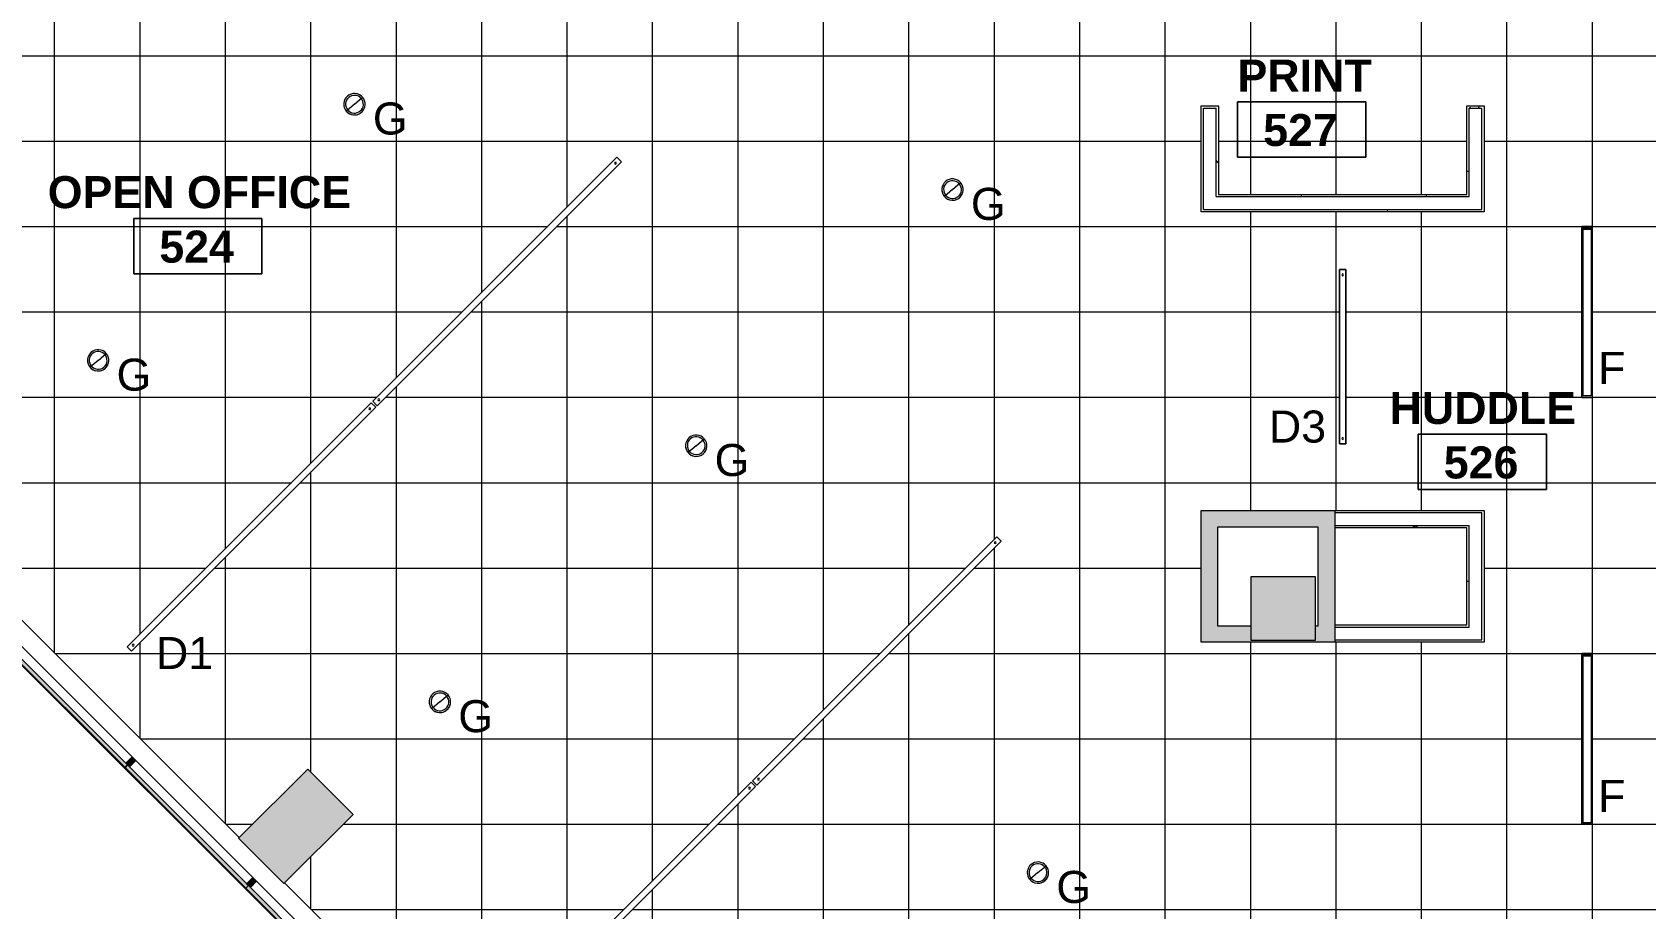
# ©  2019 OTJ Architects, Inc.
# Model space of a CAD drawing. Header units: inches. Extents: x -1199 to 741, y -709 to 788.
# Drawn here: x -879.4 to -426.1, y -84.4 to 162 of the extents above; entities that cross this region are included whole.
import ezdxf

# ---------------------------------------------------------------- set-up
doc = ezdxf.new("R2010")
doc.units = ezdxf.units.IN
doc.header["$MEASUREMENT"] = 0
for name, color, linetype, lineweight in [('A-AREA-IDEN', 2, 'Continuous', 9), ('A-CLNG', 13, 'Continuous', 13), ('A-CLNG-PATT', 13, 'Continuous', 13), ('A-DETL-GENF', 92, 'Continuous', 9), ('A-GLAZ-CURT', 52, 'Continuous', 9), ('A-GLAZ-CWMG', 51, 'Continuous', 9), ('A-WALL', 113, 'Continuous', 13), ('A-WALL-PATT', 111, 'Continuous', 13), ('E-LITE-EQPM', 33, 'Continuous', 9), ('E-LITE-EQPM-IDEN', 33, 'Continuous', 9), ('I-WALL', 2, 'Continuous', 9), ('S-COLS', 52, 'Continuous', 13)]:
    doc.layers.add(name, color=color, linetype=linetype, lineweight=lineweight)
doc.styles.add('Arial_1', font='arial.ttf', dxfattribs={"height": 9})
doc.styles.add('Swis721 Lt BT_B', font='', dxfattribs={"height": 9})
doc.styles.get('Swis721 Lt BT_B').set_extended_font_data('Swis721 Lt BT', bold=True)
pattern_1 = [(0, (0, 0), (30.72, 7.68), [1.267, -21.773, 1.267, -21.773, -122.88]), (0, (0, 0), (30.72, 7.68), [-46.08, 1.267, -44.813, 1.267, -21.773, -53.76]), (0, (0, 0), (30.72, 7.68), [-115.2, 1.267, -14.093, 1.267, -37.133]), (120, (11.52, 3.84), (-22.01108, 22.7643), [1.267, -21.773, 1.267, -21.773, -122.88]), (120, (11.52, 3.84), (-22.01108, 22.7643), [-46.08, 1.267, -44.813, 1.267, -21.773, -53.76]), (120, (11.52, 3.84), (-22.01108, 22.7643), [-115.2, 1.267, -14.093, 1.267, -37.133]), (240, (15.36, 19.2), (-8.70892, -30.4443), [1.267, -21.773, 1.267, -21.773, -122.88]), (240, (15.36, 19.2), (-8.70892, -30.4443), [-46.08, 1.267, -44.813, 1.267, -21.773, -53.76]), (240, (15.36, 19.2), (-8.70892, -30.4443), [-115.2, 1.267, -14.093, 1.267, -37.133])]

# ---------------------------------------------------------------- blocks, each defined once
blk = doc.blocks.new('Concrete-Rectangular-Column - 18 x 18-7059525-5TH FLOOR RCP')
at = {"layer": 'S-COLS', "lineweight": 9}
blk.add_hatch(color=7, dxfattribs=at).paths.add_polyline_path([(9, -9), (9, 9), (-9, 9), (-9, -9), (8.76, -9)], flags=0)
at = {"layer": 'S-COLS', "color": 8, "lineweight": 20}
for p, q in [((-9, 9), (9, 9)), ((-9, -9), (-9, 9)), ((9, 9), (9, -9)), ((9, -9), (-9, -9))]:
    blk.add_line(p, q, dxfattribs=at)
blk = doc.blocks.new('Concrete-Rectangular-Column - 18 x 27-7059394-5TH FLOOR RCP')
at = {"layer": 'S-COLS', "lineweight": 9}
blk.add_hatch(color=7, dxfattribs=at).paths.add_polyline_path([(9, -13.75), (9, 13.75), (-9, 13.75), (-9, -13.75)], flags=0)
at = {"layer": 'S-COLS', "color": 8, "lineweight": 20}
for p, q in [((-9, 13.75), (9, 13.75)), ((-9, -13.75), (-9, 13.75)), ((9, 13.75), (9, -13.75)), ((9, -13.75), (-9, -13.75))]:
    blk.add_line(p, q, dxfattribs=at)
blk = doc.blocks.new('L-Pendant-Axis-Sculpt-Direct_Indirect - SCDI-F-8-4584194-5TH FLOOR RCP')
at = {"layer": 'A-DETL-GENF'}
for p, q in [((-48.5, -0.875), (-48.5, 0.875)), ((-48.5, 0.875), (48.5, 0.875)), ((48.5, 0.875), (-48.5, 0.875)), ((-48.5, 0.875), (-48.5, -0.875)), ((48.5, 0.875), (48.5, -0.875)), ((48.5, -0.875), (48.5, 0.875)), ((48.5, -0.875), (-48.5, -0.875)), ((-48.5, -0.875), (48.5, -0.875))]:
    blk.add_line(p, q, dxfattribs=at)
for centre in [(-47, 0), (47, 0)]:
    blk.add_circle(centre, 0.25, dxfattribs=at)
blk = doc.blocks.new('L-Pendant-Axis-Sculpt-Direct_Indirect - SCDI-F-8-7313990-5TH FLOOR RCP')
at = {"layer": 'A-DETL-GENF'}
for p, q in [((48.5, 0.875), (-48.5, 0.875)), ((-48.5, 0.875), (-48.5, -0.875)), ((-48.5, 0.875), (48.5, 0.875)), ((-48.5, -0.875), (-48.5, 0.875)), ((48.5, -0.875), (48.5, 0.875)), ((48.5, 0.875), (48.5, -0.875)), ((-48.5, -0.875), (48.5, -0.875)), ((48.5, -0.875), (-48.5, -0.875))]:
    blk.add_line(p, q, dxfattribs=at)
for centre in [(-47, 0), (47, 0)]:
    blk.add_circle(centre, 0.25, dxfattribs=at)
blk = doc.blocks.new('light_recessed_downlight_linear_3in adjustable - Type F-7541964-5TH FLOOR RCP')
at = {"layer": 'E-LITE-EQPM'}
for p, q in [((-24.74, -0.84), (22.95, -0.84)), ((-24.74, -3.84), (-24.74, -0.84)), ((-24.74, -3.84), (22.95, -3.84)), ((-24.36, -3.47), (-24.36, -1.22)), ((-24.36, -1.22), (22.58, -1.22)), ((22.58, -3.47), (-24.36, -3.47)), ((22.58, -1.22), (22.58, -3.47)), ((22.95, -0.84), (22.95, -3.84))]:
    blk.add_line(p, q, dxfattribs=at)
blk = doc.blocks.new('L-Recessed Circular - Downlight1 - 6_ 2-7541965-5TH FLOOR RCP')
at = {"layer": 'E-LITE-EQPM'}
for q in [(-2.12, -2.12), (2.12, 2.12)]:
    blk.add_line((0, 0), q, dxfattribs=at)
for radius, start, end in [(3, 360, 180), (3, 180, 360), (2.5, 0, 180), (2.5, 180, 360)]:
    blk.add_arc((0, 0), radius, start, end, dxfattribs=at)
blk = doc.blocks.new('System Panel - Glazed-7349602-5TH FLOOR RCP')
at = {"layer": 'A-GLAZ-CURT'}
blk.add_hatch(color=7, dxfattribs=at).paths.add_polyline_path([(24, -1.75), (24, -0.75), (-24, -0.75), (-24, -1.75), (-4.02, -1.75)], flags=0)
at = {"layer": 'A-GLAZ-CURT', "color": 8, "lineweight": 20}
for p, q in [((-24, -1.75), (-24, -0.75)), ((-24, -0.75), (24, -0.75)), ((24, -1.75), (-24, -1.75)), ((24, -0.75), (24, -1.75))]:
    blk.add_line(p, q, dxfattribs=at)
blk = doc.blocks.new('Rectangular Mullion - 1_5_ x 2_5_ rectangular-7350694-5TH FLOOR RCP')
at = {"layer": 'A-GLAZ-CWMG'}
blk.add_line((-612.68, -280.33), (-579.8, -313.21), dxfattribs=at)
blk = doc.blocks.new('Rectangular Mullion - 1_5_ x 2_5_ rectangular-7350691-5TH FLOOR RCP')
at = {"layer": 'A-GLAZ-CWMG'}
blk.add_hatch(color=7, dxfattribs=at).paths.add_polyline_path([(0.75, 0.75), (0.75, -1.75), (-0.75, -1.75), (-0.75, 0.75), (0, 0.75)], flags=0)
at = {"layer": 'A-GLAZ-CWMG', "color": 8, "lineweight": 20}
for p, q in [((0.75, 0.75), (-0.75, 0.75)), ((-0.75, 0.75), (-0.75, -1.75)), ((0.75, -1.75), (0.75, 0.75)), ((-0.75, -1.75), (0.75, -1.75))]:
    blk.add_line(p, q, dxfattribs=at)
blk = doc.blocks.new('L-Pendant-Axis-Sculpt-Direct_Indirect - SCDI-F-4-7539957-5TH FLOOR RCP')
at = {"layer": 'A-DETL-GENF'}
for p, q in [((24.5, 0.875), (-24.5, 0.875)), ((-24.5, 0.875), (-24.5, -0.875)), ((-24.5, 0.875), (24.5, 0.875)), ((-24.5, -0.875), (-24.5, 0.875)), ((24.5, -0.875), (24.5, 0.875)), ((24.5, 0.875), (24.5, -0.875)), ((-24.5, -0.875), (24.5, -0.875)), ((24.5, -0.875), (-24.5, -0.875))]:
    blk.add_line(p, q, dxfattribs=at)
for centre in [(-23, 0), (23, 0)]:
    blk.add_circle(centre, 0.25, dxfattribs=at)
blk = doc.blocks.new('Room Tag - Room Name and Number-3379422-5TH FLOOR RCP')
at = {"layer": 'A-AREA-IDEN'}
for p, q in [((-0.1881, -0.1636), (-0.1881, -0.0018)), ((-0.1881, -0.0018), (0.1869, -0.0018)), ((0.1869, -0.0018), (-0.1881, -0.0018)), ((-0.1881, -0.0018), (-0.1881, -0.1636)), ((0.1869, -0.0018), (0.1869, -0.1636)), ((0.1869, -0.1636), (0.1869, -0.0018)), ((0.1869, -0.1636), (-0.1881, -0.1636)), ((-0.1881, -0.1636), (0.1869, -0.1636))]:
    blk.add_line(p, q, dxfattribs=at)

msp = doc.modelspace()

# ---------------------------------------------------------------- hatches: boundary and pattern name
at = {"layer": 'A-CLNG-PATT'}
h = msp.add_hatch(dxfattribs=at)
h.set_pattern_fill('FP_18', color=256, style=0, pattern_type=2)
h.set_pattern_definition([(0, (-225.102, 59.34), (0, -24), []), (270, (-225.102, 59.34), (-24, -1e-15), [])])
h.paths.add_polyline_path([(-409.34, -351.25), (-397.13, -351.25), (-397.13, -348.88), (-410.34, -348.88), (-410.34, -268.44), (-411.09, -268.44), (-411.09, -229.19), (-410.34, -229.19), (-410.34, -144.81), (-411.09, -144.81), (-411.09, -105.56), (-410.34, -105.56), (-410.34, -23.94), (-411.09, -23.94), (-411.09, 15.31), (-410.34, 15.31), (-410.34, 100.06), (-411.09, 100.06), (-411.09, 139.31), (-410.34, 139.31), (-410.34, 146.25), (-399.5, 146.25), (-399.5, 163.38), (-400.25, 163.39), (-400.25, 196.63), (-399.5, 196.63), (-399.5, 206), (-645.48, 206), (-645.48, 205.25), (-684.73, 205.25), (-684.73, 206), (-692.85, 206), (-692.85, 364.75), (-687.98, 364.75), (-687.98, 338.69), (-634.29, 338.69), (-634.29, 469.38), (-665.14, 469.38), (-692.85, 441.66), (-696.3, 445.11), (-667.16, 474.25), (-555.98, 474.25), (-555.98, 475), (-516.73, 475), (-516.73, 474.25), (-508.48, 474.25), (-508.48, 475), (-469.23, 475), (-469.23, 474.25), (-318.63, 474.25), (-318.63, 475), (-279.38, 475), (-279.38, 474.25), (-273.1, 474.25), (-273.1, 532.22), (-302, 532.22), (-302, 605.63), (-302.75, 605.63), (-302.75, 644.88), (-302, 644.88), (-302, 708.63), (-302.75, 708.63), (-302.75, 747.88), (-302, 747.88), (-302, 759.25), (-726.38, 759.25), (-808.42, 677.21), (-788.97, 657.76), (-801.7, 645.03), (-821.15, 664.48), (-884.62, 601.01), (-765.28, 481.67), (-837.98, 408.97), (-837.45, 408.44), (-865.2, 380.68), (-865.73, 381.21), (-871.92, 375.03), (-871.39, 374.49), (-899.14, 346.74), (-899.67, 347.27), (-968.93, 278.02), (-952.15, 261.24), (-959.09, 254.3), (-958.56, 253.77), (-986.31, 226.02), (-986.84, 226.55), (-996.12, 217.27), (-997.18, 218.33), (-1050.57, 164.94), (-1025.21, 139.58), (-1005.94, 158.85), (-993.21, 146.12), (-1012.48, 126.85), (-821.21, -64.42), (-801.94, -45.15), (-789.21, -57.88), (-808.48, -77.15), (-534.38, -351.25), (-409.58, -351.25)], flags=0)
h.paths.add_polyline_path([(-444.11, -300.66), (-444.11, -252.66), (-441.11, -252.66), (-441.11, -300.66)], flags=0)
h.paths.add_polyline_path([(-501.08, -293.25), (-501.85, -293.08), (-502.55, -292.73), (-503.13, -292.2), (-503.55, -291.55), (-503.8, -290.8), (-503.84, -290.02), (-503.67, -289.26), (-503.32, -288.56), (-502.8, -287.98), (-502.14, -287.55), (-501.39, -287.31), (-500.61, -287.27), (-499.85, -287.43), (-499.15, -287.78), (-498.57, -288.31), (-498.14, -288.96), (-497.9, -289.71), (-497.86, -290.49), (-498.02, -291.26), (-498.37, -291.96), (-498.9, -292.54), (-499.56, -292.96), (-500.3, -293.21)], flags=0)
h.paths.add_polyline_path([(-573.08, -269.25), (-573.85, -269.08), (-574.55, -268.73), (-575.13, -268.2), (-575.55, -267.55), (-575.8, -266.8), (-575.84, -266.02), (-575.67, -265.26), (-575.32, -264.56), (-574.8, -263.98), (-574.14, -263.55), (-573.39, -263.31), (-572.61, -263.27), (-571.85, -263.43), (-571.15, -263.78), (-570.57, -264.31), (-570.14, -264.96), (-569.9, -265.71), (-569.86, -266.49), (-570.02, -267.26), (-570.37, -267.96), (-570.9, -268.54), (-571.56, -268.96), (-572.3, -269.21)], flags=0)
h.paths.add_polyline_path([(-638.72, -224.76), (-639.96, -223.52), (-571.37, -154.93), (-570.13, -156.17), (-627.28, -213.32)], flags=0)
h.paths.add_polyline_path([(-501.08, -197.25), (-501.85, -197.08), (-502.55, -196.73), (-503.13, -196.2), (-503.55, -195.55), (-503.8, -194.8), (-503.84, -194.02), (-503.67, -193.26), (-503.32, -192.56), (-502.8, -191.98), (-502.14, -191.55), (-501.39, -191.31), (-500.61, -191.27), (-499.85, -191.43), (-499.15, -191.78), (-498.57, -192.31), (-498.14, -192.96), (-497.9, -193.71), (-497.86, -194.49), (-498.02, -195.26), (-498.37, -195.96), (-498.9, -196.54), (-499.56, -196.96), (-500.3, -197.21)], flags=0)
h.paths.add_polyline_path([(-441.11, -180.66), (-444.11, -180.66), (-444.11, -132.66), (-441.11, -132.66), (-441.11, -133.96)], flags=0)
h.paths.add_polyline_path([(-569.71, -155.75), (-570.95, -154.51), (-502.36, -85.92), (-501.12, -87.16), (-562.17, -148.2)], flags=0)
h.paths.add_polyline_path([(-669.08, -149.25), (-669.85, -149.08), (-670.55, -148.73), (-671.13, -148.2), (-671.55, -147.55), (-671.8, -146.8), (-671.84, -146.02), (-671.67, -145.26), (-671.32, -144.56), (-670.8, -143.98), (-670.14, -143.55), (-669.39, -143.31), (-668.61, -143.27), (-667.85, -143.43), (-667.15, -143.78), (-666.57, -144.31), (-666.14, -144.96), (-665.9, -145.71), (-665.88, -146.59), (-666.02, -147.26), (-666.37, -147.96), (-666.9, -148.54), (-667.56, -148.96), (-668.3, -149.21)], flags=0)
h.paths.add_polyline_path([(-744.8, -118.68), (-746.04, -117.44), (-677.45, -48.85), (-676.21, -50.09), (-727.67, -101.54)], flags=0)
h.paths.add_polyline_path([(-597.08, -77.25), (-597.85, -77.08), (-598.55, -76.73), (-599.13, -76.2), (-599.55, -75.55), (-599.8, -74.8), (-599.84, -74.02), (-599.67, -73.26), (-599.32, -72.56), (-598.8, -71.98), (-598.14, -71.55), (-597.39, -71.31), (-596.61, -71.27), (-595.85, -71.43), (-595.15, -71.78), (-594.57, -72.31), (-594.11, -73.05), (-593.9, -73.71), (-593.86, -74.49), (-594.02, -75.26), (-594.37, -75.96), (-594.9, -76.54), (-595.56, -76.96), (-596.3, -77.21)], flags=0)
h.paths.add_polyline_path([(-444.11, -60.66), (-444.11, -12.66), (-441.11, -12.66), (-441.11, -60.66)], flags=0)
h.paths.add_polyline_path([(-675.79, -49.67), (-677.03, -48.43), (-608.44, 20.16), (-607.2, 18.92), (-671.13, -45.01)], flags=0)
h.paths.add_polyline_path([(-765.08, -29.25), (-765.85, -29.08), (-766.55, -28.73), (-767.13, -28.2), (-767.55, -27.55), (-767.8, -26.8), (-767.84, -26.02), (-767.67, -25.26), (-767.32, -24.56), (-766.8, -23.98), (-766.14, -23.55), (-765.39, -23.31), (-764.61, -23.27), (-763.85, -23.43), (-763.15, -23.78), (-762.57, -24.31), (-762.14, -24.96), (-761.9, -25.71), (-761.86, -26.49), (-762.02, -27.26), (-762.37, -27.96), (-762.9, -28.54), (-763.56, -28.96), (-764.3, -29.21)], flags=0)
h.paths.add_polyline_path([(-851.46, -12.01), (-852.7, -10.78), (-784.11, 57.81), (-782.87, 56.58), (-845.94, -6.49)], flags=0)
h.paths.add_polyline_path([(-472.12, -9.47), (-550.99, -9.47), (-550.99, 27.52), (-471.5, 27.52), (-471.5, -9.47)], flags=0)
h.paths.add_polyline_path([(-693.08, 42.75), (-693.85, 42.92), (-694.55, 43.27), (-695.13, 43.8), (-695.55, 44.45), (-695.8, 45.2), (-695.84, 45.98), (-695.67, 46.74), (-695.32, 47.44), (-694.8, 48.02), (-694.14, 48.45), (-693.32, 48.7), (-692.61, 48.73), (-691.85, 48.57), (-691.15, 48.22), (-690.57, 47.69), (-690.14, 47.04), (-689.9, 46.29), (-689.86, 45.51), (-690.02, 44.74), (-690.37, 44.04), (-690.9, 43.46), (-691.56, 43.04), (-692.3, 42.79)], flags=0)
h.paths.add_polyline_path([(-512.12, 46.27), (-512.12, 95.27), (-510.37, 95.27), (-510.37, 46.27)], flags=0)
h.paths.add_polyline_path([(-782.45, 57), (-783.69, 58.23), (-715.1, 126.82), (-713.86, 125.59), (-777.45, 62)], flags=0)
h.paths.add_polyline_path([(-444.11, 59.34), (-444.11, 107.34), (-441.11, 107.34), (-441.11, 59.34)], flags=0)
h.paths.add_polyline_path([(-861.08, 66.75), (-861.85, 66.92), (-862.55, 67.27), (-863.13, 67.8), (-863.55, 68.45), (-863.8, 69.2), (-863.84, 69.98), (-863.67, 70.74), (-863.32, 71.44), (-862.8, 72.02), (-862.14, 72.45), (-861.39, 72.69), (-860.61, 72.73), (-859.85, 72.57), (-859.15, 72.22), (-858.57, 71.69), (-858.14, 71.04), (-857.9, 70.29), (-857.86, 69.51), (-858.02, 68.74), (-858.37, 68.04), (-858.9, 67.46), (-859.56, 67.04), (-860.3, 66.79)], flags=0)
h.paths.add_polyline_path([(-957.53, 94.05), (-958.77, 95.29), (-890.18, 163.88), (-888.94, 162.64), (-953.07, 98.51)], flags=0)
h.paths.add_polyline_path([(-546.74, 111.52), (-550.99, 111.52), (-550.99, 141.27), (-546.12, 141.27), (-546.12, 116.39), (-476.37, 116.39), (-476.37, 141.27), (-471.5, 141.27), (-471.5, 111.52), (-529.62, 111.52)], flags=0)
h.paths.add_polyline_path([(-621.08, 114.75), (-621.85, 114.92), (-622.55, 115.27), (-623.13, 115.8), (-623.55, 116.45), (-623.8, 117.2), (-623.84, 117.98), (-623.67, 118.74), (-623.32, 119.44), (-622.8, 120.02), (-622.14, 120.45), (-621.39, 120.69), (-620.61, 120.73), (-619.85, 120.57), (-619.15, 120.22), (-618.57, 119.69), (-618.14, 119.04), (-617.9, 118.29), (-617.86, 117.51), (-618.02, 116.74), (-618.37, 116.04), (-618.9, 115.46), (-619.56, 115.04), (-620.3, 114.79)], flags=0)
h.paths.add_polyline_path([(-789.08, 138.75), (-789.85, 138.92), (-790.55, 139.27), (-791.13, 139.8), (-791.55, 140.45), (-791.8, 141.2), (-791.84, 141.98), (-791.67, 142.74), (-791.32, 143.44), (-790.8, 144.02), (-790.14, 144.45), (-789.39, 144.69), (-788.61, 144.73), (-787.85, 144.57), (-787.15, 144.22), (-786.57, 143.69), (-786.14, 143.04), (-785.9, 142.29), (-785.86, 141.51), (-786.02, 140.74), (-786.37, 140.04), (-786.9, 139.46), (-787.56, 139.04), (-788.3, 138.79)], flags=0)
h.paths.add_polyline_path([(-888.52, 163.06), (-889.75, 164.3), (-821.17, 232.89), (-819.93, 231.65), (-882.3, 169.28)], flags=0)
h.paths.add_polyline_path([(-632.27, 176.45), (-657.1, 176.45), (-657.1, 179.45), (-609.1, 179.45), (-609.1, 176.45), (-618.14, 176.45)], flags=0)
h.paths.add_polyline_path([(-479.64, 176.45), (-513.1, 176.45), (-513.1, 179.45), (-465.1, 179.45), (-465.1, 176.45)], flags=0)
h.paths.add_polyline_path([(-717.08, 186.75), (-717.85, 186.92), (-718.55, 187.27), (-719.13, 187.8), (-719.55, 188.45), (-719.8, 189.2), (-719.84, 189.98), (-719.67, 190.74), (-719.32, 191.44), (-718.8, 192.02), (-718.14, 192.45), (-717.39, 192.69), (-716.61, 192.73), (-715.85, 192.57), (-715.15, 192.22), (-714.57, 191.69), (-714.14, 191.04), (-713.9, 190.29), (-713.86, 189.51), (-714.02, 188.74), (-714.37, 188.04), (-714.9, 187.46), (-715.56, 187.04), (-716.3, 186.79)], flags=0)
h.paths.add_polyline_path([(-981.08, 186.75), (-981.85, 186.92), (-982.55, 187.27), (-983.13, 187.8), (-983.55, 188.45), (-983.8, 189.2), (-983.84, 189.98), (-983.67, 190.74), (-983.3, 191.46), (-982.8, 192.02), (-982.14, 192.45), (-981.39, 192.69), (-980.61, 192.73), (-979.85, 192.57), (-979.15, 192.22), (-978.57, 191.69), (-978.14, 191.04), (-977.9, 190.29), (-977.86, 189.51), (-978.02, 188.74), (-978.37, 188.04), (-978.9, 187.46), (-979.56, 187.04), (-980.3, 186.79)], flags=0)
h.paths.add_polyline_path([(-933.08, 234.75), (-933.85, 234.92), (-934.55, 235.27), (-935.13, 235.8), (-935.55, 236.45), (-935.8, 237.2), (-935.84, 237.98), (-935.66, 238.77), (-935.32, 239.44), (-934.8, 240.02), (-934.14, 240.45), (-933.39, 240.69), (-932.61, 240.73), (-931.85, 240.57), (-931.15, 240.22), (-930.57, 239.69), (-930.14, 239.04), (-929.9, 238.29), (-929.89, 237.37), (-930.02, 236.74), (-930.37, 236.04), (-930.9, 235.46), (-931.56, 235.04), (-932.3, 234.79)], flags=0)
h.paths.add_polyline_path([(-789.08, 258.75), (-789.85, 258.92), (-790.55, 259.27), (-791.13, 259.8), (-791.55, 260.45), (-791.8, 261.2), (-791.84, 261.98), (-791.67, 262.74), (-791.32, 263.44), (-790.77, 264.04), (-790.14, 264.45), (-789.39, 264.69), (-788.61, 264.73), (-787.85, 264.57), (-787.15, 264.22), (-786.57, 263.69), (-786.14, 263.04), (-785.9, 262.29), (-785.86, 261.51), (-786.02, 260.74), (-786.37, 260.04), (-786.9, 259.46), (-787.56, 259.04), (-788.3, 258.79), (-788.61, 258.78)], flags=0)
h.paths.add_polyline_path([(-885.08, 306.75), (-885.85, 306.92), (-886.55, 307.27), (-887.13, 307.8), (-887.55, 308.45), (-887.8, 309.2), (-887.84, 309.98), (-887.67, 310.74), (-887.32, 311.44), (-886.8, 312.02), (-886.14, 312.45), (-885.39, 312.69), (-884.61, 312.73), (-883.85, 312.57), (-883.15, 312.22), (-882.57, 311.69), (-882.14, 311.04), (-881.9, 310.29), (-881.86, 309.51), (-882.02, 308.74), (-882.37, 308.04), (-882.9, 307.46), (-883.56, 307.04), (-884.3, 306.79)], flags=0)
h.paths.add_polyline_path([(-801.79, 327), (-813, 327), (-813, 345), (-795, 345), (-795, 327)], flags=0)
h.paths.add_polyline_path([(-740.91, 330.92), (-741.68, 331.09), (-742.38, 331.44), (-742.96, 331.97), (-743.38, 332.62), (-743.63, 333.53), (-743.67, 334.15), (-743.5, 334.92), (-743.15, 335.61), (-742.62, 336.2), (-741.97, 336.62), (-741.22, 336.86), (-740.44, 336.91), (-739.67, 336.74), (-738.98, 336.39), (-738.39, 335.86), (-737.97, 335.21), (-737.73, 334.46), (-737.69, 333.68), (-737.85, 332.91), (-738.2, 332.22), (-738.73, 331.63), (-739.38, 331.21), (-740.13, 330.96)], flags=0)
h.paths.add_polyline_path([(-668.91, 378.92), (-669.68, 379.09), (-670.42, 379.49), (-670.96, 379.97), (-671.38, 380.62), (-671.63, 381.37), (-671.67, 382.15), (-671.5, 382.92), (-671.15, 383.61), (-670.62, 384.2), (-669.97, 384.62), (-669.22, 384.86), (-668.44, 384.91), (-667.67, 384.74), (-666.98, 384.39), (-666.39, 383.86), (-665.97, 383.21), (-665.73, 382.46), (-665.69, 381.68), (-665.85, 380.91), (-666.2, 380.22), (-666.73, 379.63), (-667.38, 379.21), (-668.13, 378.96)], flags=0)
h.paths.add_polyline_path([(-812.91, 378.92), (-813.68, 379.09), (-814.38, 379.44), (-814.96, 379.97), (-815.42, 380.73), (-815.63, 381.37), (-815.67, 382.15), (-815.5, 382.92), (-815.15, 383.61), (-814.62, 384.2), (-813.97, 384.62), (-813.22, 384.86), (-812.44, 384.91), (-811.67, 384.74), (-810.98, 384.39), (-810.39, 383.86), (-809.97, 383.21), (-809.73, 382.46), (-809.69, 381.68), (-809.85, 380.91), (-810.2, 380.22), (-810.73, 379.63), (-811.38, 379.21), (-812.13, 378.96)], flags=0)
h.paths.add_polyline_path([(-668.91, 426.92), (-669.68, 427.09), (-670.42, 427.49), (-670.96, 427.97), (-671.38, 428.62), (-671.63, 429.37), (-671.67, 430.15), (-671.5, 430.92), (-671.15, 431.61), (-670.62, 432.2), (-669.97, 432.62), (-669.22, 432.86), (-668.44, 432.91), (-667.67, 432.74), (-666.98, 432.39), (-666.39, 431.86), (-665.97, 431.21), (-665.73, 430.46), (-665.69, 429.68), (-665.85, 428.91), (-666.2, 428.22), (-666.73, 427.63), (-667.38, 427.21), (-668.13, 426.96)], flags=0)
h.paths.add_polyline_path([(-740.91, 450.92), (-741.68, 451.09), (-742.38, 451.44), (-742.96, 451.97), (-743.38, 452.62), (-743.63, 453.37), (-743.67, 454.15), (-743.5, 454.92), (-743.15, 455.61), (-742.62, 456.2), (-741.97, 456.62), (-741.22, 456.86), (-740.44, 456.91), (-739.67, 456.74), (-738.98, 456.39), (-738.39, 455.86), (-737.97, 455.21), (-737.73, 454.46), (-737.69, 453.68), (-737.85, 452.91), (-738.2, 452.22), (-738.73, 451.63), (-739.38, 451.21), (-740.13, 450.96), (-740.44, 450.95)], flags=0)
h.paths.add_polyline_path([(-657.1, 501.45), (-657.1, 504.45), (-609.1, 504.45), (-609.1, 501.45), (-634.29, 501.45)], flags=0)
h.paths.add_polyline_path([(-479.64, 501.45), (-513.1, 501.45), (-513.1, 504.45), (-465.1, 504.45), (-465.1, 501.45)], flags=0)
h.paths.add_polyline_path([(-321.1, 501.45), (-369.1, 501.45), (-369.1, 504.45), (-321.1, 504.45)], flags=0)
h.paths.add_polyline_path([(-783.75, 512.42), (-852.34, 581.01), (-851.1, 582.25), (-782.51, 513.66)], flags=0)
h.paths.add_polyline_path([(-604.48, 549.38), (-604.48, 646.38), (-602.73, 646.38), (-602.73, 549.38)], flags=0)
h.paths.add_polyline_path([(-429.48, 549.38), (-429.48, 646.38), (-427.73, 646.38), (-427.73, 549.38)], flags=0)
h.paths.add_polyline_path([(-764.91, 570.92), (-765.68, 571.09), (-766.38, 571.44), (-766.96, 571.97), (-767.38, 572.62), (-767.63, 573.37), (-767.67, 574.15), (-767.44, 575.04), (-767.15, 575.61), (-766.62, 576.2), (-765.97, 576.62), (-765.22, 576.86), (-764.44, 576.91), (-763.67, 576.74), (-762.98, 576.39), (-762.39, 575.86), (-761.97, 575.21), (-761.73, 574.46), (-761.7, 573.59), (-761.85, 572.91), (-762.2, 572.22), (-762.73, 571.63), (-763.38, 571.21), (-764.13, 570.96)], flags=0)
h.paths.add_polyline_path([(-692.91, 570.92), (-693.68, 571.09), (-694.38, 571.44), (-694.96, 571.97), (-695.38, 572.62), (-695.63, 573.37), (-695.67, 574.15), (-695.5, 574.92), (-695.15, 575.61), (-694.62, 576.2), (-693.97, 576.62), (-693.22, 576.86), (-692.44, 576.91), (-691.67, 576.74), (-690.98, 576.39), (-690.39, 575.86), (-689.97, 575.21), (-689.73, 574.46), (-689.7, 573.59), (-689.85, 572.91), (-690.2, 572.22), (-690.73, 571.63), (-691.38, 571.21), (-692.13, 570.96)], flags=0)
h.paths.add_polyline_path([(-524.91, 570.92), (-525.68, 571.09), (-526.38, 571.44), (-526.96, 571.97), (-527.38, 572.62), (-527.63, 573.37), (-527.67, 574.15), (-527.5, 574.92), (-527.15, 575.61), (-526.62, 576.2), (-525.97, 576.62), (-525.22, 576.86), (-524.44, 576.91), (-523.67, 576.74), (-522.98, 576.39), (-522.39, 575.86), (-521.97, 575.21), (-521.73, 574.46), (-521.7, 573.59), (-521.85, 572.91), (-522.2, 572.22), (-522.73, 571.63), (-523.38, 571.21), (-524.13, 570.96)], flags=0)
h.paths.add_polyline_path([(-332.91, 570.92), (-333.68, 571.09), (-334.38, 571.44), (-334.96, 571.97), (-335.38, 572.62), (-335.63, 573.37), (-335.67, 574.15), (-335.5, 574.92), (-335.15, 575.61), (-334.62, 576.2), (-333.97, 576.62), (-333.22, 576.86), (-332.44, 576.91), (-331.67, 576.74), (-330.98, 576.39), (-330.39, 575.86), (-329.97, 575.21), (-329.73, 574.46), (-329.7, 573.59), (-329.85, 572.91), (-330.2, 572.22), (-330.73, 571.63), (-331.38, 571.21), (-332.13, 570.96)], flags=0)
h.paths.add_polyline_path([(-764.91, 642.92), (-765.68, 643.09), (-766.38, 643.44), (-766.96, 643.97), (-767.38, 644.62), (-767.63, 645.37), (-767.67, 646.15), (-767.5, 646.92), (-767.15, 647.61), (-766.62, 648.2), (-765.97, 648.62), (-765.22, 648.86), (-764.44, 648.91), (-763.67, 648.74), (-762.98, 648.39), (-762.39, 647.86), (-761.97, 647.21), (-761.73, 646.46), (-761.69, 645.68), (-761.85, 644.91), (-762.2, 644.22), (-762.73, 643.63), (-763.38, 643.21), (-764.13, 642.96), (-764.44, 642.95)], flags=0)
h.paths.add_polyline_path([(-692.91, 642.92), (-693.68, 643.09), (-694.38, 643.44), (-694.96, 643.97), (-695.38, 644.62), (-695.63, 645.37), (-695.67, 646.15), (-695.5, 646.92), (-695.15, 647.61), (-694.62, 648.2), (-693.97, 648.62), (-693.22, 648.86), (-692.44, 648.91), (-691.67, 648.74), (-690.98, 648.39), (-690.39, 647.86), (-689.97, 647.21), (-689.73, 646.46), (-689.69, 645.68), (-689.85, 644.91), (-690.2, 644.22), (-690.73, 643.63), (-691.38, 643.21), (-692.13, 642.96), (-692.44, 642.95)], flags=0)
h.paths.add_polyline_path([(-524.91, 642.92), (-525.68, 643.09), (-526.38, 643.44), (-526.96, 643.97), (-527.38, 644.62), (-527.63, 645.37), (-527.67, 646.15), (-527.5, 646.92), (-527.15, 647.61), (-526.62, 648.2), (-525.97, 648.62), (-525.22, 648.86), (-524.44, 648.91), (-523.67, 648.74), (-522.98, 648.39), (-522.39, 647.86), (-521.97, 647.21), (-521.73, 646.46), (-521.69, 645.68), (-521.85, 644.91), (-522.2, 644.22), (-522.73, 643.63), (-523.38, 643.21), (-524.13, 642.96), (-524.44, 642.95)], flags=0)
h.paths.add_polyline_path([(-332.91, 642.92), (-333.68, 643.09), (-334.38, 643.44), (-334.96, 643.97), (-335.38, 644.62), (-335.63, 645.37), (-335.67, 646.15), (-335.5, 646.92), (-335.15, 647.61), (-334.62, 648.2), (-333.97, 648.62), (-333.22, 648.86), (-332.44, 648.91), (-331.67, 648.74), (-330.98, 648.39), (-330.39, 647.86), (-329.97, 647.21), (-329.73, 646.46), (-329.69, 645.68), (-329.85, 644.91), (-330.2, 644.22), (-330.73, 643.63), (-331.38, 643.21), (-332.13, 642.96)], flags=0)
h.paths.add_polyline_path([(-604.48, 647.38), (-604.48, 744.38), (-602.73, 744.38), (-602.73, 647.38)], flags=0)
h.paths.add_polyline_path([(-429.48, 647.38), (-429.48, 744.38), (-427.73, 744.38), (-427.73, 647.38)], flags=0)
h.paths.add_polyline_path([(-524.44, 663), (-537, 663), (-537, 681), (-519, 681), (-519, 663), (-524.37, 663)], flags=0)
h.paths.add_polyline_path([(-692.91, 714.92), (-693.68, 715.09), (-694.38, 715.44), (-694.96, 715.97), (-695.38, 716.62), (-695.63, 717.37), (-695.67, 718.15), (-695.5, 718.92), (-695.15, 719.61), (-694.62, 720.2), (-693.97, 720.62), (-693.22, 720.86), (-692.44, 720.91), (-691.67, 720.74), (-690.98, 720.39), (-690.39, 719.86), (-689.97, 719.21), (-689.73, 718.46), (-689.69, 717.68), (-689.85, 716.91), (-690.2, 716.22), (-690.73, 715.63), (-691.38, 715.21), (-692.13, 714.96)], flags=0)
h.paths.add_polyline_path([(-524.91, 714.92), (-525.68, 715.09), (-526.38, 715.44), (-526.96, 715.97), (-527.38, 716.62), (-527.63, 717.37), (-527.67, 718.15), (-527.5, 718.92), (-527.15, 719.61), (-526.62, 720.2), (-525.97, 720.62), (-525.22, 720.86), (-524.44, 720.91), (-523.67, 720.74), (-522.98, 720.39), (-522.39, 719.86), (-521.97, 719.21), (-521.73, 718.46), (-521.69, 717.68), (-521.85, 716.91), (-522.2, 716.22), (-522.73, 715.63), (-523.38, 715.21), (-524.13, 714.96), (-524.44, 714.95)], flags=0)
h.paths.add_polyline_path([(-332.91, 714.92), (-333.68, 715.09), (-334.38, 715.44), (-334.96, 715.97), (-335.38, 716.62), (-335.63, 717.37), (-335.67, 718.15), (-335.5, 718.92), (-335.15, 719.61), (-334.62, 720.2), (-333.97, 720.62), (-333.22, 720.86), (-332.44, 720.91), (-331.67, 720.74), (-330.98, 720.39), (-330.39, 719.86), (-329.97, 719.21), (-329.73, 718.46), (-329.69, 717.68), (-329.85, 716.91), (-330.2, 716.22), (-330.73, 715.63), (-331.38, 715.21), (-332.13, 714.96), (-332.44, 714.95)], flags=0)
at = {"layer": 'A-WALL-PATT', "lineweight": 9}
h = msp.add_hatch(dxfattribs=at)
h.set_pattern_fill('FP_1', color=256, style=0, pattern_type=2)
h.set_pattern_definition(pattern_1)
h.paths.add_polyline_path([(-546.74, 116.39), (-546.12, 116.39), (-546.12, 141.27), (-546.74, 141.27), (-546.74, 116.4)], flags=0)
h = msp.add_hatch(dxfattribs=at)
h.set_pattern_fill('FP_1', color=256, style=0, pattern_type=2)
h.set_pattern_definition(pattern_1)
h.paths.add_polyline_path([(-475.75, 116.39), (-475.75, 141.27), (-476.37, 141.27), (-476.37, 116.39)], flags=0)
h = msp.add_hatch(dxfattribs=at)
h.set_pattern_fill('FP_1', color=256, style=0, pattern_type=2)
h.set_pattern_definition(pattern_1)
h.paths.add_polyline_path([(-471.5, 112.14), (-471.5, 141.27), (-475.75, 141.27), (-475.75, 140.64), (-472.12, 140.64), (-472.12, 112.14)], flags=0)
h = msp.add_hatch(dxfattribs=at)
h.set_pattern_fill('FP_1', color=256, style=0, pattern_type=2)
h.set_pattern_definition(pattern_1)
h.paths.add_polyline_path([(-475.75, 115.77), (-475.75, 116.39), (-546.74, 116.39), (-546.74, 115.77), (-479.64, 115.77)], flags=0)
h = msp.add_hatch(dxfattribs=at)
h.set_pattern_fill('FP_1', color=256, style=0, pattern_type=2)
h.set_pattern_definition(pattern_1)
h.paths.add_polyline_path([(-479.64, 111.52), (-471.5, 111.52), (-471.5, 112.14), (-550.99, 112.14), (-550.99, 111.52), (-510.37, 111.52)], flags=0)
for points in [[(-546.37, 22.89), (-518.12, 22.89), (-518.12, 27.52), (-550.99, 27.52), (-550.99, 22.89), (-547.32, 22.89)], [(-513.49, -9.47), (-513.49, 27.52), (-518.12, 27.52), (-518.12, -9.47)], [(-546.37, -9.47), (-546.37, 22.89), (-550.99, 22.89), (-550.99, -9.47)], [(-518.12, -9.47), (-518.12, -4.85), (-519, -4.85), (-519, -9), (-537, -9), (-537, -4.85), (-546.37, -4.85), (-546.37, -9.47), (-519, -9.47)]]:
    msp.add_hatch(color=7, dxfattribs=at).paths.add_polyline_path(points, flags=0)
h = msp.add_hatch(dxfattribs=at)
h.set_pattern_fill('FP_1', color=256, style=0, pattern_type=2)
h.set_pattern_definition(pattern_1)
h.paths.add_polyline_path([(-513.49, 22.64), (-476.37, 22.64), (-476.37, 23.27), (-513.49, 23.27), (-513.49, 22.89)], flags=0)
h = msp.add_hatch(dxfattribs=at)
h.set_pattern_fill('FP_1', color=256, style=0, pattern_type=2)
h.set_pattern_definition(pattern_1)
h.paths.add_polyline_path([(-475.75, -4.6), (-475.75, 23.27), (-476.37, 23.27), (-476.37, -4.6)], flags=0)

# ---------------------------------------------------------------- linework, layer by layer
at = {"layer": 'A-CLNG'}
for p, q in [((-821.21, -64.42), (-1012.48, 126.85)), ((-441.11, 107.34), (-444.11, 107.34)), ((-444.11, 107.34), (-444.11, 59.34)), ((-441.11, 59.34), (-441.11, 107.34)), ((-444.11, 59.34), (-441.11, 59.34)), ((-441.11, -12.66), (-444.11, -12.66)), ((-444.11, -12.66), (-444.11, -60.66)), ((-441.11, -60.66), (-441.11, -12.66)), ((-444.11, -60.66), (-441.11, -60.66)), ((-534.38, -351.25), (-808.48, -77.15))]:
    msp.add_line(p, q, dxfattribs=at)
for centre, start, end in [((-788.85, 141.74), 175.5, 355.5), ((-788.85, 141.74), 355.5, 175.5), ((-620.85, 117.74), 175.5, 355.5), ((-620.85, 117.74), 355.5, 175.5), ((-860.85, 69.74), 355.5, 175.5), ((-860.85, 69.74), 175.5, 355.5), ((-692.85, 45.74), 175.5, 355.5), ((-692.85, 45.74), 355.5, 175.5), ((-764.85, -26.26), 175.5, 355.5), ((-764.85, -26.26), 355.5, 175.5), ((-596.85, -74.26), 355.5, 175.5), ((-596.85, -74.26), 175.5, 355.5)]:
    msp.add_arc(centre, 3, start, end, dxfattribs=at)
at = {"layer": 'A-WALL', "lineweight": 9}
msp.add_line((-1195.18, 296.83), (-547.1, -351.25), dxfattribs=at)
at = {"layer": 'A-WALL'}
for p, q in [((-550.37, 140.64), (-546.74, 140.64)), ((-550.37, 112.14), (-550.37, 140.64)), ((-546.74, 115.77), (-546.74, 140.64)), ((-475.75, 140.64), (-472.12, 140.64)), ((-475.75, 115.77), (-475.75, 140.64)), ((-472.12, 112.14), (-472.12, 140.64)), ((-546.74, 115.77), (-475.75, 115.77)), ((-550.37, 112.14), (-472.12, 112.14)), ((-472.12, 26.89), (-513.49, 26.89)), ((-475.75, 23.27), (-513.49, 23.27)), ((-475.75, -5.22), (-475.75, 23.27)), ((-472.12, -8.85), (-472.12, 26.89)), ((-513.49, -5.22), (-475.75, -5.22)), ((-513.49, -8.85), (-472.12, -8.85))]:
    msp.add_line(p, q, dxfattribs=at)
at = {"layer": 'A-WALL', "color": 8, "lineweight": 20}
for p, q in [((-550.99, 27.52), (-513.49, 27.52)), ((-550.99, -9.47), (-550.99, 27.52)), ((-513.49, 27.52), (-513.49, -9.47)), ((-518.12, 22.89), (-546.37, 22.89)), ((-546.37, 22.89), (-546.37, -4.85)), ((-518.12, -4.85), (-518.12, 22.89)), ((-546.37, -4.85), (-537, -4.85)), ((-519, -4.85), (-518.12, -4.85)), ((-513.49, -9.47), (-550.99, -9.47))]:
    msp.add_line(p, q, dxfattribs=at)
at = {"layer": 'I-WALL', "lineweight": 13}
for p, q in [((-550.99, 111.52), (-550.99, 141.27)), ((-550.99, 141.27), (-546.12, 141.27)), ((-546.12, 141.27), (-546.12, 116.39)), ((-476.37, 116.39), (-476.37, 141.27)), ((-476.37, 141.27), (-471.5, 141.27)), ((-471.5, 141.27), (-471.5, 111.52)), ((-546.12, 116.39), (-476.37, 116.39)), ((-471.5, 111.52), (-550.99, 111.52)), ((-513.49, 27.52), (-471.5, 27.52)), ((-471.5, 27.52), (-471.5, -9.47)), ((-476.37, 22.64), (-513.49, 22.64)), ((-476.37, -4.6), (-476.37, 22.64)), ((-513.49, -4.6), (-476.37, -4.6)), ((-471.5, -9.47), (-513.49, -9.47))]:
    msp.add_line(p, q, dxfattribs=at)

# ---------------------------------------------------------------- block references
at = {"layer": 'A-AREA-IDEN', "xscale": 95.99999999999994, "yscale": 95.99999999999994, "zscale": 95.99999999999994}
for p in [(-522.69, 142.58), (-832.78, 109.81), (-471.95, 49.14)]:
    msp.add_blockref('Room Tag - Room Name and Number-3379422-5TH FLOOR RCP', p, dxfattribs=at)
at = {"layer": 'A-GLAZ-CURT', "rotation": 314.9999999999999}
for p in [(-869.01, -26.48), (-835.07, -60.42), (-801.13, -94.36)]:
    msp.add_blockref('System Panel - Glazed-7349602-5TH FLOOR RCP', p, dxfattribs=at)
at = {"layer": 'A-GLAZ-CWMG'}
for p in [(-271.53, 271.53), (-237.59, 237.59), (-203.65, 203.65)]:
    msp.add_blockref('Rectangular Mullion - 1_5_ x 2_5_ rectangular-7350694-5TH FLOOR RCP', p, dxfattribs=at)
at = {"layer": 'A-GLAZ-CWMG', "extrusion": (0, 0, -1), "rotation": 225.0000000000001}
for p in [(852.04, -43.45), (818.1, -77.39)]:
    msp.add_blockref('Rectangular Mullion - 1_5_ x 2_5_ rectangular-7350691-5TH FLOOR RCP', p, dxfattribs=at)
at = {"layer": 'E-LITE-EQPM'}
for name, p, rotation in [('L-Recessed Circular - Downlight1 - 6_ 2-7541965-5TH FLOOR RCP', (-788.85, 141.74), 355.4999999999997), ('L-Recessed Circular - Downlight1 - 6_ 2-7541965-5TH FLOOR RCP', (-620.85, 117.74), 355.4999999999997), ('light_recessed_downlight_linear_3in adjustable - Type F-7541964-5TH FLOOR RCP', (-444.95, 84.08), 89.99999999999973), ('L-Recessed Circular - Downlight1 - 6_ 2-7541965-5TH FLOOR RCP', (-860.85, 69.74), 355.4999999999997), ('L-Recessed Circular - Downlight1 - 6_ 2-7541965-5TH FLOOR RCP', (-692.85, 45.74), 355.4999999999997), ('light_recessed_downlight_linear_3in adjustable - Type F-7541964-5TH FLOOR RCP', (-444.95, -35.92), 89.99999999999973), ('L-Recessed Circular - Downlight1 - 6_ 2-7541965-5TH FLOOR RCP', (-764.85, -26.26), 355.4999999999997), ('L-Recessed Circular - Downlight1 - 6_ 2-7541965-5TH FLOOR RCP', (-596.85, -74.26), 355.4999999999997)]:
    msp.add_blockref(name, p, dxfattribs=dict(at, rotation=rotation))
at = {"layer": 'E-LITE-EQPM', "extrusion": (0, 0, -1)}
for name, p, rotation in [('L-Pendant-Axis-Sculpt-Direct_Indirect - SCDI-F-8-7313990-5TH FLOOR RCP', (748.78, 91.91), 314.9999999999998), ('L-Pendant-Axis-Sculpt-Direct_Indirect - SCDI-F-4-7539957-5TH FLOOR RCP', (511.25, 70.77), 270.0000000000002), ('L-Pendant-Axis-Sculpt-Direct_Indirect - SCDI-F-8-4584194-5TH FLOOR RCP', (817.79, 22.9), 135.0000000000002), ('L-Pendant-Axis-Sculpt-Direct_Indirect - SCDI-F-8-7313990-5TH FLOOR RCP', (642.11, -14.75), 314.9999999999998), ('L-Pendant-Axis-Sculpt-Direct_Indirect - SCDI-F-8-4584194-5TH FLOOR RCP', (711.12, -83.76), 135.0000000000002)]:
    msp.add_blockref(name, p, dxfattribs=dict(at, rotation=rotation))
at = {"layer": 'S-COLS', "lineweight": 9}
msp.add_blockref('Concrete-Rectangular-Column - 18 x 18-7059525-5TH FLOOR RCP', (-528, 0), dxfattribs=at)
at = {"layer": 'S-COLS', "lineweight": 9, "rotation": 315.0000000000001}
msp.add_blockref('Concrete-Rectangular-Column - 18 x 27-7059394-5TH FLOOR RCP', (-805.3, -61.24), dxfattribs=at)

# ---------------------------------------------------------------- texts
at = {"layer": 'A-AREA-IDEN', "char_height": 9, "attachment_point": 1, "style": 'Swis721 Lt BT_B'}
for s, insert, width in [('PRINT', (-540.8, 154.29), 43.632), ('527', (-533.58, 138.98), 25.452), ('OPEN OFFICE', (-875.02, 121.52), 102.111), ('524', (-843.67, 106.21), 25.452), ('HUDDLE', (-498.07, 60.86), 63.024), ('526', (-482.85, 45.54), 25.452)]:
    msp.add_mtext(s, dxfattribs=dict(at, insert=insert, width=width))
at = {"layer": 'E-LITE-EQPM-IDEN', "char_height": 9, "attachment_point": 1, "style": 'Arial_1'}
for s, insert, width in [('G', (-783.69, 142.22), 12.12), ('G', (-615.69, 118.22), 12.12), ('G', (-855.69, 70.22), 12.12), ('F', (-439.51, 72.12), 9.393), ('D3', (-531.98, 55.63), 19.695), ('G', (-687.69, 46.22), 12.12), ('D1', (-844.61, -8.02), 19.695), ('G', (-759.69, -25.78), 12.12), ('F', (-439.51, -48.19), 9.393), ('G', (-591.69, -73.78), 12.12)]:
    msp.add_mtext(s, dxfattribs=dict(at, insert=insert, width=width))

doc.saveas('drawing.dxf')
